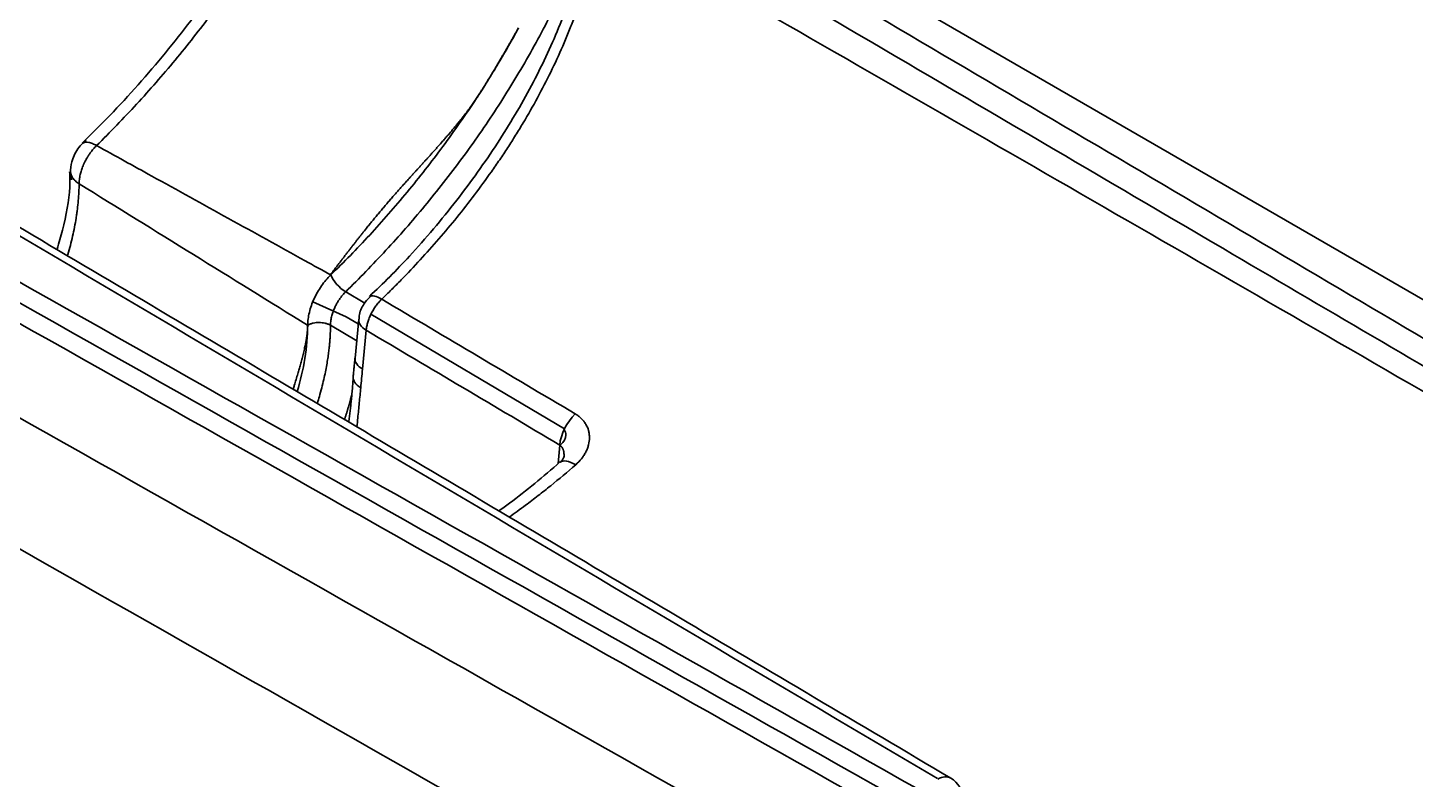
# Model space of a CAD drawing. Header units: millimetres. Extents: x 83 to 1196, y -164 to 735.
# Drawn here: x 953.28 to 996.73, y 98.11 to 121.63 of the extents above; entities that cross this region are included whole.
import ezdxf

# ---------------------------------------------------------------- set-up
doc = ezdxf.new("R2010")
doc.units = ezdxf.units.MM
doc.layers.add('1', color=7, linetype='Continuous', true_color=0xffffff)

msp = doc.modelspace()

# ---------------------------------------------------------------- linework, layer by layer
at = {"layer": '1', "color": 7, "linetype": 'Continuous', "lineweight": 35}
for p, q in [((1065.278, 73.663), (978.082, 124.038)), ((962.201, 113.051), (963.25, 112.583)), ((963.233, 113.369), (963.83, 113.015)), ((963.627, 112.36), (963.25, 112.583)), ((970.084, 109.077), (964.024, 112.665)), ((962.758, 112.321), (963.577, 111.836)), ((963.642, 112.509), (963.525, 111.292)), ((963.76, 110.945), (963.876, 112.163)), ((969.937, 108.572), (969.887, 107.996))]:
    msp.add_line(p, q, dxfattribs=at)
msp.add_arc((981.774, 97.453), 0.804, 2.063, 59.4291, dxfattribs=at)
for centre, major_axis, ratio, start_param, end_param in [((51011.838, 28329.563), (69957.503, 0), 0.57735, 3.914854, 3.915551), ((-47917.101, -28787.086), (69957.503, 0), 0.57735, 0.796838, 0.797535), ((-47917.101, -28787.086), (69956.699, 0), 0.57735, 0.796834, 0.797531), ((-47917.101, -28787.729), (69956.699, 0), 0.57735, 0.796838, 0.797535), ((963.121, 113.687), (-0.351, 0.359), 0.356948, 0.659434, 2.22553), ((964.54, 112.627), (-0.557, 0.579), 0.35244, 6.249436, 6.285715), ((964.54, 112.627), (-0.557, 0.579), 0.35244, 5.369134, 6.249436), ((964.442, 112.433), (-0.8, 0.076), 0.539698, 6.280345, 7.121761), ((964.326, 111.216), (-0.8, 0.076), 0.539698, 0.000003, 0.838576), ((964.269, 110.636), (-0.801, 0.074), 0.538038, 0.002792, 0.837173), ((970.644, 108.91), (-0.512, -0.865), 0.569866, 4.264027, 5.416941), ((970.606, 107.267), (-0.66, 0.758), 0.411165, 5.388633, 6.263017), ((981.774, 97.453), (-0.409, -0.692), 0.583917, 3.141597, 3.932776)]:
    msp.add_ellipse(centre, major_axis=major_axis, ratio=ratio, start_param=start_param, end_param=end_param, dxfattribs=at)
for points, knots in [([(963.101, 130.758), (962.93, 130.198), (962.497, 128.949), (961.612, 126.982), (960.453, 124.85), (959.07, 122.727), (957.477, 120.666), (956.093, 119.118), (955.235, 118.266), (954.981, 118.022)], [0, 0, 0, 0, 0.117842, 0.264141, 0.417611, 0.584042, 0.751405, 0.927169, 1, 1, 1, 1]), ([(955.432, 117.946), (955.859, 118.366), (956.277, 118.799), (957.097, 119.69), (957.499, 120.148), (958.283, 121.093), (958.666, 121.579), (959.225, 122.333), (959.408, 122.588), (959.77, 123.107), (959.948, 123.371), (960.298, 123.908), (960.468, 124.178), (960.799, 124.722), (961.122, 125.27), (961.577, 126.103), (962.005, 126.947), (962.27, 127.517), (962.526, 128.091), (962.649, 128.38), (962.825, 128.817), (962.882, 128.963), (962.966, 129.183), (962.994, 129.256), (963.049, 129.403), (963.183, 129.77), (963.308, 130.137), (963.401, 130.431)], [0, 0, 0, 0, 0.125, 0.125, 0.25, 0.25, 0.375, 0.375, 0.4375, 0.4375, 0.5, 0.5, 0.5625, 0.5625, 0.625, 0.6875, 0.75, 0.8125, 0.8125, 0.875, 0.875, 0.90625, 0.90625, 0.921875, 0.921875, 0.9375, 1, 1, 1, 1]), ([(1064.882, 69.534), (1062.012, 71.502), (1059.114, 73.414), (1053.137, 77.278), (1050.055, 79.225), (1040.789, 84.999), (1034.584, 88.764), (1022.155, 96.219), (1015.93, 99.908), (1006.587, 105.41), (1003.471, 107.238), (997.239, 110.893), (994.123, 112.721), (984.439, 118.402), (977.872, 122.256), (971.304, 126.111)], [0, 0, 0, 0, 0.09429, 0.09429, 0.193734, 0.193734, 0.392622, 0.392622, 0.59151, 0.59151, 0.690954, 0.690954, 0.790398, 0.790398, 1, 1, 1, 1]), ([(970.923, 125.445), (970.912, 125.295), (970.846, 124.633), (970.533, 123.355), (969.929, 121.607), (969.071, 119.793), (967.989, 117.971), (966.7, 116.174), (965.344, 114.565), (964.405, 113.624), (963.976, 113.226)], [0, 0, 0, 0, 0.036678, 0.160295, 0.290803, 0.426566, 0.567019, 0.715517, 0.873308, 1, 1, 1, 1]), ([(963.233, 113.369), (963.659, 113.785), (964.08, 114.218), (964.908, 115.114), (965.314, 115.578), (966.108, 116.536), (966.496, 117.03), (967.248, 118.048), (967.612, 118.571), (968.135, 119.374), (968.306, 119.645), (968.639, 120.193), (968.802, 120.469), (969.277, 121.306), (969.576, 121.874), (970.134, 123.023), (970.393, 123.605), (970.736, 124.456), (970.839, 124.722), (970.936, 124.989)], [0, 0, 0, 0, 0.134145, 0.134145, 0.26829, 0.26829, 0.402435, 0.402435, 0.53658, 0.53658, 0.603652, 0.603652, 0.670725, 0.670725, 0.804869, 0.804869, 0.939014, 0.939014, 1, 1, 1, 1]), ([(964.362, 113.136), (964.464, 113.235), (964.567, 113.335), (964.771, 113.537), (964.872, 113.639), (965.174, 113.948), (965.373, 114.157), (965.962, 114.797), (966.345, 115.24), (966.902, 115.928), (967.085, 116.162), (967.445, 116.638), (967.623, 116.88), (967.884, 117.251), (967.97, 117.376), (968.141, 117.628), (968.225, 117.755), (968.392, 118.01), (968.474, 118.139), (968.635, 118.397), (968.714, 118.527), (968.948, 118.917), (969.098, 119.18), (969.386, 119.709), (969.524, 119.976), (969.787, 120.514), (969.913, 120.786), (970.061, 121.128), (970.09, 121.197), (970.148, 121.334), (970.176, 121.403), (970.259, 121.609), (970.313, 121.747), (970.467, 122.157), (970.655, 122.702), (970.81, 123.241), (970.948, 123.778), (971.008, 124.045), (971.071, 124.377), (971.083, 124.444), (971.106, 124.576), (971.117, 124.642), (971.148, 124.84), (971.166, 124.97), (971.181, 125.1)], [0, 0, 0, 0, 0.03125, 0.03125, 0.0625, 0.0625, 0.125, 0.125, 0.25, 0.25, 0.3125, 0.3125, 0.375, 0.375, 0.40625, 0.40625, 0.4375, 0.4375, 0.46875, 0.46875, 0.5, 0.5, 0.5625, 0.5625, 0.625, 0.625, 0.6875, 0.6875, 0.703125, 0.703125, 0.71875, 0.71875, 0.75, 0.75, 0.8125, 0.875, 0.875, 0.9375, 0.9375, 0.953125, 0.953125, 0.96875, 0.96875, 1, 1, 1, 1]), ([(971.181, 125.1), (975.103, 122.851), (979.025, 120.599), (986.868, 116.087), (990.788, 113.827), (998.627, 109.295), (1002.546, 107.024), (1008.422, 103.606), (1010.38, 102.465), (1014.295, 100.177), (1016.253, 99.031), (1020.166, 96.734), (1022.122, 95.583), (1026.033, 93.273), (1027.987, 92.114), (1031.894, 89.789), (1033.846, 88.622), (1037.748, 86.278), (1039.697, 85.1), (1043.592, 82.731), (1045.537, 81.54), (1049.422, 79.139), (1051.361, 77.929), (1054.263, 76.096), (1055.229, 75.482), (1057.158, 74.246), (1058.122, 73.625), (1060.045, 72.373), (1061.005, 71.743), (1062.92, 70.472), (1063.875, 69.831), (1064.828, 69.184)], [0, 0, 0, 0, 0.125, 0.125, 0.25, 0.25, 0.375, 0.375, 0.4375, 0.4375, 0.5, 0.5, 0.5625, 0.5625, 0.625, 0.625, 0.6875, 0.6875, 0.75, 0.75, 0.8125, 0.8125, 0.875, 0.875, 0.90625, 0.90625, 0.9375, 0.9375, 0.96875, 0.96875, 1, 1, 1, 1]), ([(977.103, 123.63), (980.783, 121.468), (984.463, 119.302), (991.822, 114.963), (995.5, 112.79), (1002.855, 108.432), (1006.532, 106.248), (1012.044, 102.96), (1013.881, 101.863), (1017.554, 99.663), (1019.39, 98.561), (1023.061, 96.351), (1024.896, 95.244), (1028.564, 93.022), (1030.397, 91.908), (1034.061, 89.672), (1035.892, 88.55), (1039.551, 86.296), (1041.378, 85.163), (1045.03, 82.886), (1046.854, 81.741), (1050.496, 79.434), (1052.315, 78.273), (1055.035, 76.513), (1055.941, 75.924), (1057.75, 74.739), (1058.653, 74.144), (1060.457, 72.944), (1061.357, 72.341), (1063.153, 71.124), (1064.049, 70.511), (1064.942, 69.893)], [0, 0, 0, 0, 0.125, 0.125, 0.25, 0.25, 0.375, 0.375, 0.4375, 0.4375, 0.5, 0.5, 0.5625, 0.5625, 0.625, 0.625, 0.6875, 0.6875, 0.75, 0.75, 0.8125, 0.8125, 0.875, 0.875, 0.90625, 0.90625, 0.9375, 0.9375, 0.96875, 0.96875, 1, 1, 1, 1]), ([(968.649, 121.633), (968.638, 121.614), (968.616, 121.575), (968.584, 121.517), (968.551, 121.46), (968.519, 121.403), (968.487, 121.346), (968.454, 121.289), (968.422, 121.232), (968.39, 121.176), (968.358, 121.12), (968.325, 121.064), (968.293, 121.008), (968.261, 120.953), (968.229, 120.898), (968.197, 120.843), (968.165, 120.788), (968.133, 120.734), (968.101, 120.679), (968.069, 120.625), (968.038, 120.571), (967.994, 120.498), (967.936, 120.4), (967.859, 120.271), (967.77, 120.125), (967.675, 119.969), (967.581, 119.817), (967.497, 119.683), (967.428, 119.575), (967.374, 119.491), (967.344, 119.445), (967.331, 119.425)], [0, 0, 0, 0, 0.02583, 0.051574, 0.077232, 0.102802, 0.128287, 0.153684, 0.178995, 0.20422, 0.229359, 0.254411, 0.279376, 0.304255, 0.329048, 0.353755, 0.378376, 0.40291, 0.427358, 0.45172, 0.475996, 0.500185, 0.550765, 0.609261, 0.675671, 0.749997, 0.822962, 0.884444, 0.934445, 0.972964, 1, 1, 1, 1]), ([(967.331, 119.425), (967.448, 119.604), (967.564, 119.784), (967.791, 120.147), (967.903, 120.33), (968.233, 120.883), (968.445, 121.256), (968.649, 121.633)], [0, 0, 0, 0, 0.25, 0.25, 0.5, 0.5, 1, 1, 1, 1]), ([(967.331, 119.425), (967.325, 119.415), (967.312, 119.396), (967.293, 119.367), (967.272, 119.337), (967.251, 119.306), (967.229, 119.275), (967.206, 119.242), (967.182, 119.209), (967.157, 119.175), (967.132, 119.141), (967.106, 119.105), (967.079, 119.069), (967.051, 119.032), (967.022, 118.994), (966.993, 118.955), (966.962, 118.916), (966.931, 118.876), (966.899, 118.835), (966.866, 118.793), (966.833, 118.751), (966.798, 118.707), (966.763, 118.664), (966.726, 118.619), (966.689, 118.573), (966.651, 118.527), (966.612, 118.48), (966.573, 118.433), (966.532, 118.385), (966.49, 118.336), (966.448, 118.286), (966.405, 118.235), (966.36, 118.184), (966.315, 118.132), (966.269, 118.08), (966.222, 118.027), (966.163, 117.96), (966.093, 117.881), (966.012, 117.791), (965.933, 117.703), (965.856, 117.618), (965.781, 117.535), (965.708, 117.454), (965.637, 117.376), (965.568, 117.299), (965.5, 117.225), (965.435, 117.153), (965.372, 117.084), (965.311, 117.017), (965.251, 116.951), (965.194, 116.888), (965.139, 116.827), (965.086, 116.769), (965.035, 116.712), (964.986, 116.657), (964.921, 116.584), (964.839, 116.491), (964.739, 116.378), (964.641, 116.265), (964.544, 116.151), (964.447, 116.038), (964.351, 115.925), (964.256, 115.812), (964.162, 115.699), (964.069, 115.587), (963.977, 115.474), (963.885, 115.361), (963.806, 115.262), (963.738, 115.176), (963.68, 115.103), (963.621, 115.029), (963.561, 114.952), (963.5, 114.873), (963.438, 114.793), (963.375, 114.711), (963.31, 114.628), (963.244, 114.542), (963.178, 114.456), (963.11, 114.367), (963.041, 114.277), (962.97, 114.185), (962.899, 114.092), (962.826, 113.997), (962.778, 113.934), (962.753, 113.902)], [0, 0, 0, 0, 0.004597, 0.009344, 0.01424, 0.019285, 0.024481, 0.029826, 0.035321, 0.040967, 0.046763, 0.052709, 0.058806, 0.065054, 0.071452, 0.078, 0.0847, 0.09155, 0.098552, 0.105704, 0.113008, 0.120462, 0.128068, 0.135825, 0.143733, 0.151792, 0.160003, 0.168365, 0.176878, 0.185543, 0.194359, 0.203327, 0.212446, 0.221717, 0.231139, 0.240713, 0.250439, 0.267182, 0.28353, 0.299482, 0.31504, 0.330202, 0.34497, 0.359343, 0.373321, 0.386905, 0.400094, 0.412889, 0.42529, 0.437297, 0.44891, 0.460129, 0.470956, 0.481389, 0.49143, 0.501078, 0.521849, 0.542599, 0.563329, 0.584042, 0.60474, 0.625425, 0.6461, 0.666767, 0.687429, 0.708087, 0.728744, 0.749402, 0.762465, 0.775871, 0.789623, 0.80372, 0.818163, 0.832952, 0.848089, 0.863573, 0.879405, 0.895585, 0.912114, 0.928992, 0.946219, 0.963796, 0.981723, 1, 1, 1, 1]), ([(962.763, 113.897), (963.177, 114.296), (963.585, 114.712), (964.385, 115.577), (964.777, 116.026), (965.542, 116.952), (965.916, 117.43), (966.64, 118.41), (966.992, 118.912), (967.331, 119.425)], [0, 0, 0, 0, 0.25, 0.25, 0.5, 0.5, 0.75, 0.75, 1, 1, 1, 1]), ([(955.11, 118.112), (955.039, 118.058), (954.862, 117.894), (954.673, 117.569), (954.6, 117.192), (954.624, 116.973), (954.648, 116.871)], [0, 0, 0, 0, 0.189268, 0.52373, 0.781028, 1, 1, 1, 1]), ([(954.884, 116.75), (954.884, 116.768), (954.885, 116.785), (954.887, 116.816), (954.888, 116.831), (954.892, 116.874), (954.895, 116.9), (954.901, 116.938), (954.903, 116.951), (954.907, 116.976), (954.91, 116.988), (954.917, 117.024), (954.922, 117.047), (954.934, 117.093), (954.94, 117.116), (954.954, 117.161), (954.961, 117.184), (954.977, 117.231), (954.986, 117.254), (955.004, 117.303), (955.015, 117.328), (955.038, 117.381), (955.051, 117.408), (955.073, 117.453), (955.081, 117.469), (955.099, 117.502), (955.108, 117.52), (955.121, 117.541), (955.122, 117.544), (955.125, 117.548), (955.129, 117.555), (955.138, 117.571), (955.146, 117.584), (955.161, 117.608), (955.17, 117.623), (955.189, 117.651), (955.198, 117.664), (955.216, 117.69), (955.225, 117.702), (955.25, 117.738), (955.267, 117.76), (955.3, 117.801), (955.316, 117.821), (955.349, 117.858), (955.365, 117.876), (955.398, 117.911), (955.415, 117.928), (955.432, 117.945)], [0, 0, 0, 0, 0.03125, 0.03125, 0.0625, 0.0625, 0.125, 0.125, 0.15625, 0.15625, 0.1875, 0.1875, 0.25, 0.25, 0.3125, 0.3125, 0.375, 0.375, 0.4375, 0.4375, 0.5, 0.5, 0.5625, 0.5625, 0.59375, 0.59375, 0.625, 0.625, 0.628906, 0.628906, 0.632813, 0.640625, 0.65625, 0.65625, 0.6875, 0.6875, 0.71875, 0.71875, 0.75, 0.75, 0.8125, 0.8125, 0.875, 0.875, 0.9375, 0.9375, 1, 1, 1, 1]), ([(954.992, 118.013), (955, 118.019), (955.008, 118.025), (955.038, 118.042), (955.063, 118.048), (955.12, 118.053), (955.153, 118.05), (955.223, 118.036), (955.262, 118.024), (955.344, 117.991), (955.387, 117.971), (955.432, 117.946)], [0, 0, 0, 0, 0.101477, 0.101477, 0.326107, 0.326107, 0.550738, 0.550738, 0.775369, 0.775369, 1, 1, 1, 1]), ([(955.432, 117.946), (956.008, 117.628), (957.384, 116.868), (959.561, 115.666), (961.427, 114.635), (962.493, 114.046), (962.759, 113.899)], [0, 0, 0, 0, 0.235747, 0.563559, 0.891372, 1, 1, 1, 1]), ([(954.586, 117.121), (954.597, 116.967), (954.608, 116.415), (954.447, 115.569), (954.259, 114.903), (954.199, 114.707)], [0, 0, 0, 0, 0.22093, 0.771498, 1, 1, 1, 1]), ([(954.616, 117.125), (954.617, 117.097), (954.622, 117.069), (954.642, 117.006), (954.659, 116.97), (954.705, 116.902), (954.734, 116.869), (954.801, 116.806), (954.841, 116.777), (954.884, 116.75)], [0, 0, 0, 0, 0.202419, 0.202419, 0.468279, 0.468279, 0.73414, 0.73414, 1, 1, 1, 1]), ([(954.519, 114.498), (954.523, 114.51), (954.527, 114.523), (954.587, 114.727), (954.637, 114.918), (954.724, 115.298), (954.761, 115.486), (954.798, 115.72), (954.805, 115.767), (954.819, 115.86), (954.837, 115.999), (954.851, 116.135), (954.875, 116.404), (954.883, 116.579), (954.884, 116.75)], [0, 0, 0, 0, 0.016232, 0.016232, 0.262174, 0.262174, 0.508116, 0.508116, 0.569602, 0.569602, 0.631087, 0.754058, 0.754058, 1, 1, 1, 1]), ([(962.042, 112.32), (962.042, 112.384), (962.047, 112.45), (962.065, 112.585), (962.078, 112.655), (962.112, 112.795), (962.133, 112.866), (962.183, 113.008), (962.211, 113.078), (962.275, 113.218), (962.311, 113.288), (962.388, 113.422), (962.429, 113.488), (962.517, 113.615), (962.564, 113.676), (962.661, 113.791), (962.711, 113.846), (962.763, 113.896)], [0, 0, 0, 0, 0.125, 0.125, 0.25, 0.25, 0.375, 0.375, 0.5, 0.5, 0.625, 0.625, 0.75, 0.75, 0.875, 0.875, 1, 1, 1, 1]), ([(962.758, 112.321), (962.758, 112.37), (962.766, 112.469), (962.796, 112.617), (962.838, 112.752), (962.888, 112.873), (962.942, 112.982), (963.002, 113.084), (963.069, 113.181), (963.145, 113.278), (963.202, 113.339), (963.233, 113.369)], [0, 0, 0, 0, 0.147036, 0.279363, 0.397497, 0.503113, 0.600462, 0.694158, 0.788818, 0.889134, 1, 1, 1, 1]), ([(963.985, 113.201), (963.915, 113.136), (963.774, 112.963), (963.655, 112.711), (963.653, 112.544), (963.654, 112.509)], [0, 0, 0, 0, 0.357982, 0.867599, 1, 1, 1, 1]), ([(963.876, 112.163), (963.88, 112.204), (963.886, 112.245), (963.898, 112.309), (963.903, 112.331), (963.914, 112.374), (963.92, 112.396), (963.939, 112.462), (963.955, 112.505), (963.99, 112.593), (964.028, 112.68), (964.075, 112.764), (964.112, 112.825), (964.125, 112.846), (964.152, 112.886), (964.166, 112.906), (964.207, 112.964), (964.237, 113), (964.282, 113.053), (964.298, 113.071), (964.329, 113.104), (964.345, 113.12), (964.362, 113.136)], [0, 0, 0, 0, 0.125, 0.125, 0.1875, 0.1875, 0.25, 0.25, 0.375, 0.375, 0.5, 0.625, 0.625, 0.6875, 0.6875, 0.75, 0.75, 0.875, 0.875, 0.9375, 0.9375, 1, 1, 1, 1]), ([(962.042, 112.32), (962.042, 112.312), (962.042, 112.295), (962.041, 112.27), (962.04, 112.244), (962.039, 112.218), (962.037, 112.191), (962.035, 112.163), (962.033, 112.135), (962.03, 112.106), (962.027, 112.077), (962.024, 112.047), (962.021, 112.017), (962.017, 111.986), (962.012, 111.955), (962.008, 111.923), (962.003, 111.89), (961.997, 111.857), (961.987, 111.798), (961.969, 111.704), (961.945, 111.594), (961.922, 111.492), (961.901, 111.409), (961.88, 111.327), (961.858, 111.246), (961.837, 111.169), (961.816, 111.093), (961.795, 111.019), (961.774, 110.946), (961.753, 110.875), (961.722, 110.768), (961.679, 110.623), (961.631, 110.461), (961.601, 110.361), (961.59, 110.322)], [0, 0, 0, 0, 0.012828, 0.025946, 0.039356, 0.053057, 0.06705, 0.081336, 0.095915, 0.110787, 0.125954, 0.141415, 0.157171, 0.173222, 0.189568, 0.20621, 0.223148, 0.240382, 0.257913, 0.315187, 0.386095, 0.428802, 0.471509, 0.514216, 0.554114, 0.592955, 0.63074, 0.667471, 0.703149, 0.737776, 0.771353, 0.859514, 0.945752, 1, 1, 1, 1]), ([(961.718, 110.246), (961.82, 110.595), (961.898, 110.941), (962.01, 111.638), (962.04, 111.987), (962.043, 112.321)], [0, 0, 0, 0, 0.485216, 0.485216, 1, 1, 1, 1]), ([(962.758, 112.321), (962.734, 112.335), (962.706, 112.348), (962.649, 112.369), (962.618, 112.378), (962.557, 112.393), (962.525, 112.398), (962.463, 112.405), (962.432, 112.406), (962.374, 112.407), (962.343, 112.405), (962.281, 112.399), (962.249, 112.394), (962.188, 112.38), (962.157, 112.372), (962.1, 112.35), (962.072, 112.338), (962.048, 112.324)], [0, 0, 0, 0, 0.125, 0.125, 0.25, 0.25, 0.375, 0.375, 0.5, 0.5, 0.625, 0.625, 0.75, 0.75, 0.875, 0.875, 1, 1, 1, 1]), ([(962.346, 109.885), (962.368, 109.953), (962.416, 110.113), (962.484, 110.359), (962.547, 110.617), (962.599, 110.856), (962.641, 111.077), (962.674, 111.279), (962.699, 111.463), (962.719, 111.628), (962.733, 111.777), (962.743, 111.908), (962.75, 112.022), (962.754, 112.119), (962.756, 112.201), (962.758, 112.266), (962.758, 112.304), (962.758, 112.321)], [0, 0, 0, 0, 0.080355, 0.189954, 0.292799, 0.388888, 0.478223, 0.560802, 0.636625, 0.705693, 0.768005, 0.823561, 0.872362, 0.914406, 0.949693, 0.978225, 1, 1, 1, 1]), ([(963.704, 110.366), (963.713, 110.463), (963.722, 110.56), (963.741, 110.753), (963.751, 110.849), (963.76, 110.945)], [0, 0, 0, 0, 0.5, 0.5, 1, 1, 1, 1]), ([(963.424, 110.153), (963.422, 110.145), (963.416, 110.124), (963.408, 110.091), (963.399, 110.053), (963.389, 110.016), (963.379, 109.978), (963.369, 109.94), (963.359, 109.902), (963.348, 109.865), (963.337, 109.827), (963.327, 109.789), (963.316, 109.751), (963.305, 109.713), (963.293, 109.675), (963.282, 109.637), (963.27, 109.599), (963.258, 109.561), (963.246, 109.523), (963.234, 109.485), (963.222, 109.447), (963.21, 109.409), (963.201, 109.385), (963.197, 109.373)], [0, 0, 0, 0, 0.031542, 0.080126, 0.128709, 0.177292, 0.225875, 0.274458, 0.323041, 0.371624, 0.420207, 0.46879, 0.517373, 0.565955, 0.614538, 0.663121, 0.711703, 0.760286, 0.808868, 0.85745, 0.906033, 0.954615, 1, 1, 1, 1]), ([(963.584, 109.14), (963.594, 109.232), (963.603, 109.325), (963.628, 109.575), (963.644, 109.733), (963.674, 110.05), (963.689, 110.208), (963.704, 110.366)], [0, 0, 0, 0, 0.227091, 0.227091, 0.613545, 0.613545, 1, 1, 1, 1]), ([(945.486, 109.582), (951.349, 106.266), (957.211, 102.943), (968.932, 96.284), (974.792, 92.947), (980.65, 89.603)], [0, 0, 0, 0, 0.5, 0.5, 1, 1, 1, 1]), ([(970.436, 107.953), (970.505, 108.014), (970.566, 108.077), (970.645, 108.178), (970.67, 108.212), (970.704, 108.265), (970.715, 108.283), (970.736, 108.319), (970.746, 108.337), (970.774, 108.392), (970.79, 108.429), (970.811, 108.484), (970.817, 108.503), (970.829, 108.541), (970.834, 108.56), (970.858, 108.654), (970.867, 108.729), (970.867, 108.84), (970.865, 108.878), (970.855, 108.951), (970.848, 108.987), (970.819, 109.093), (970.79, 109.161), (970.743, 109.241), (970.733, 109.257), (970.711, 109.288), (970.7, 109.303), (970.665, 109.348), (970.614, 109.404), (970.555, 109.456), (970.508, 109.492), (970.491, 109.504), (970.457, 109.527), (970.44, 109.537), (970.422, 109.548)], [0, 0, 0, 0, 0.125, 0.125, 0.1875, 0.1875, 0.21875, 0.21875, 0.25, 0.25, 0.3125, 0.3125, 0.34375, 0.34375, 0.375, 0.375, 0.5, 0.5, 0.5625, 0.5625, 0.625, 0.625, 0.75, 0.75, 0.78125, 0.78125, 0.8125, 0.8125, 0.875, 0.9375, 0.9375, 0.96875, 0.96875, 1, 1, 1, 1]), ([(970.074, 109.055), (970.113, 109.004), (970.132, 108.942), (970.125, 108.777), (970.067, 108.672), (969.965, 108.581), (969.957, 108.573), (969.947, 108.566)], [0, 0, 0, 0, 0.366293, 0.366293, 0.94639, 0.94639, 1, 1, 1, 1]), ([(970.067, 108.166), (970.071, 108.203), (970.073, 108.241), (970.07, 108.319), (970.065, 108.358), (970.054, 108.404), (970.051, 108.414), (970.045, 108.432), (970.042, 108.441), (970.031, 108.467), (970.023, 108.483), (970.008, 108.506), (970.003, 108.513), (969.991, 108.527), (969.985, 108.534), (969.966, 108.553), (969.952, 108.564), (969.937, 108.572)], [0, 0, 0, 0, 0.23824, 0.23824, 0.49216, 0.49216, 0.55564, 0.55564, 0.61912, 0.61912, 0.74608, 0.74608, 0.80956, 0.80956, 0.87304, 0.87304, 1, 1, 1, 1]), ([(969.943, 108.042), (969.42, 107.579), (968.781, 107.054), (968.136, 106.58), (968.021, 106.497)], [0, 0, 0, 0, 0.821888, 1, 1, 1, 1]), ([(968.348, 106.311), (968.52, 106.432), (968.693, 106.557), (968.931, 106.735), (968.997, 106.785), (969.129, 106.885), (969.195, 106.935), (969.392, 107.089), (969.523, 107.193), (969.916, 107.509), (970.176, 107.728), (970.436, 107.953)], [0, 0, 0, 0, 0.24635, 0.24635, 0.340556, 0.340556, 0.434762, 0.434762, 0.623175, 0.623175, 1, 1, 1, 1]), ([(970.07, 108.178), (970.07, 108.181), (970.064, 108.193), (970.058, 108.138), (969.985, 108.067), (969.944, 108.024)], [0, 0, 0, 0, 0.110421, 0.598529, 1, 1, 1, 1])]:
    msp.add_open_spline(points, degree=3, knots=knots, dxfattribs=at)
for points, degree in [([(982.183, 98.145), (948.117, 118.283)], 1), ([(954.884, 116.75), (957.27, 115.273), (959.656, 113.797), (962.042, 112.32)], 3), ([(945.651, 113.575), (957.321, 106.999), (968.987, 100.42), (980.65, 93.84)], 3), ([(970.422, 109.548), (968.402, 110.744), (966.382, 111.94), (964.362, 113.136)], 3), ([(969.937, 108.572), (967.917, 109.769), (965.897, 110.966), (963.876, 112.163)], 3), ([(963.523, 111.289), (963.469, 110.71)], 1), ([(963.472, 110.709), (963.421, 109.969), (963.328, 109.291)], 2)]:
    msp.add_open_spline(points, degree=degree, dxfattribs=at)

doc.saveas('drawing.dxf')
